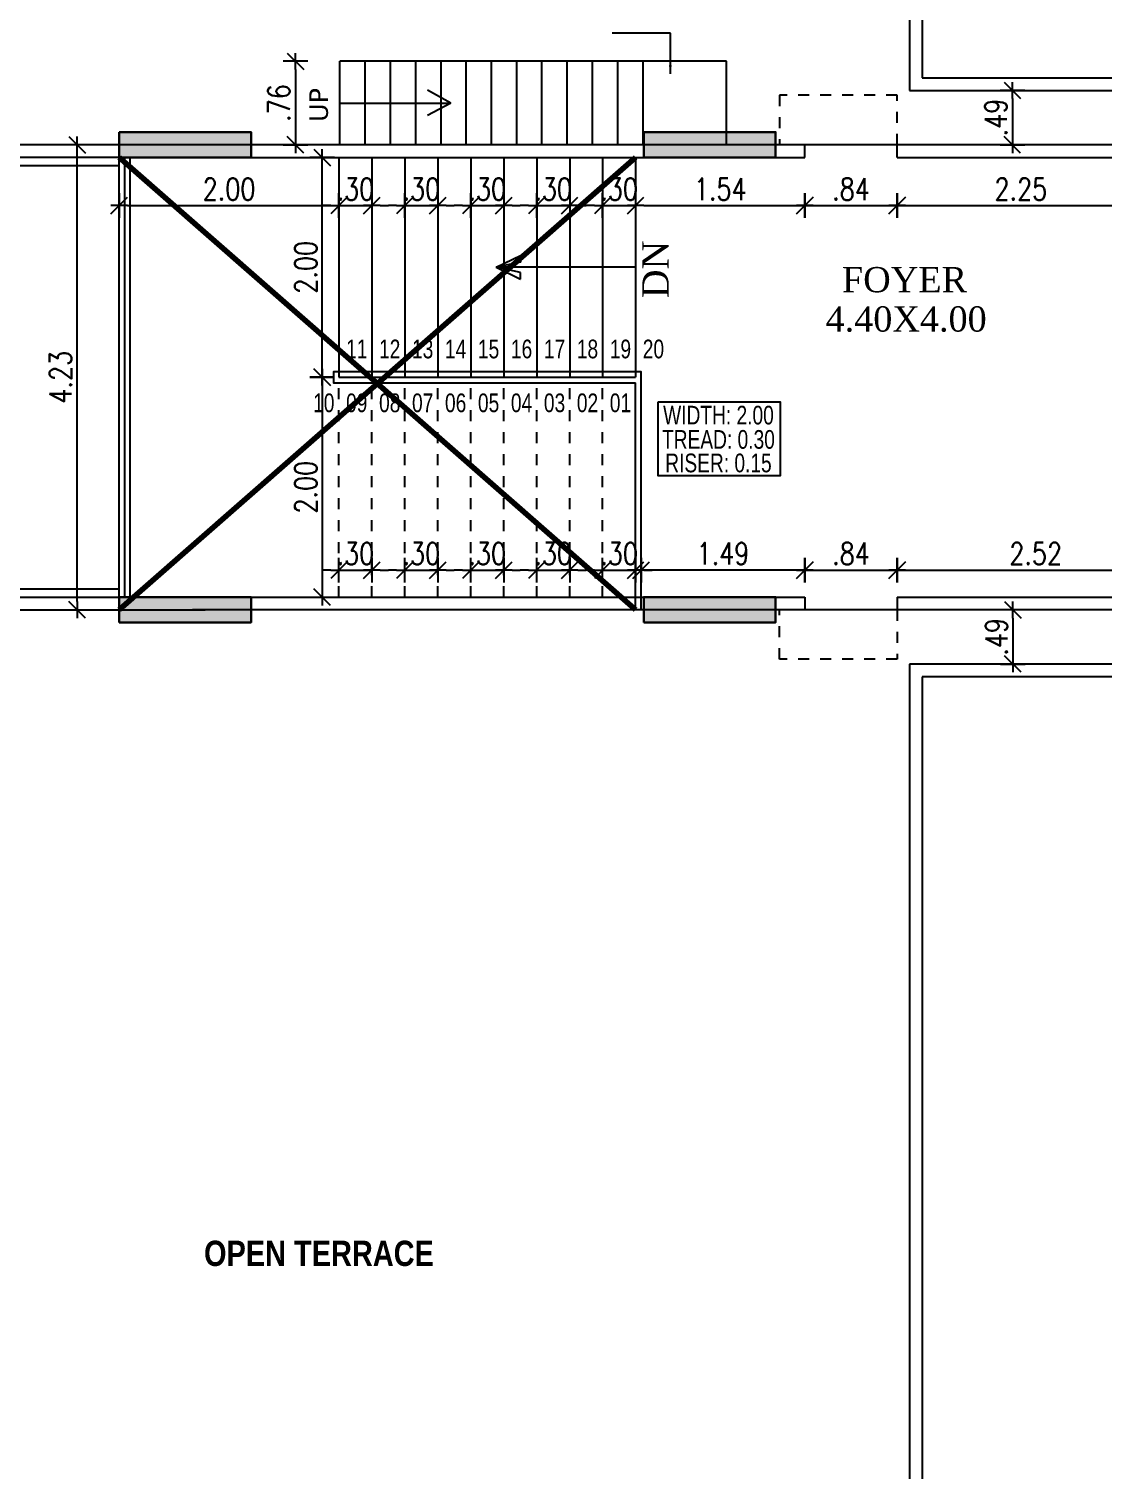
# Model space of a CAD drawing. Header units: inches. Extents: x 14331 to 14549, y 2557 to 2714.
# Drawn here: x 14500.31 to 14510.08, y 2584.66 to 2597.78 of the extents above; entities that cross this region are included whole.
import ezdxf
from ezdxf.enums import TextEntityAlignment as Align

# ---------------------------------------------------------------- set-up
doc = ezdxf.new("R2010")
doc.units = ezdxf.units.IN
doc.header["$LTSCALE"] = 0.25
doc.header["$MEASUREMENT"] = 0
doc.header["$PDMODE"] = 35
doc.linetypes.add('DASHEDX2', pattern=[1.5, 1, -0.5])
for name, color, linetype in [('dim-details', 7, 'Continuous'), ('dimension', 7, 'Continuous'), ('edges', 1, 'Continuous'), ('proj-internal', 1, 'DASHEDX2'), ('prop work', 24, 'DASHEDX2'), ('ROOM TEXT', 7, 'Continuous'), ('Stair', 34, 'Continuous'), ('steel', 251, 'Continuous'), ('text-large', 7, 'Continuous'), ('text-small', 7, 'Continuous'), ('wall', 7, 'Continuous'), ('walls', 7, 'Continuous'), ('WORK TEX', 6, 'Continuous')]:
    doc.layers.add(name, color=color, linetype=linetype)
doc.layers.add('P-COL', color=7, linetype='Continuous', lineweight=30)
doc.layers.add('P-COLHAT', color=8, linetype='Continuous', lineweight=25)
doc.styles.add('ARL', font='swisscl_0.ttf')
doc.styles.add('romans', font='romans.shx', dxfattribs={"width": 0.8})
doc.styles.add('TIME', font='TIMES_0.TTF')
doc.styles.add('verdana', font='VERDANA_0.TTF')
doc.styles.add('XFD', font='ARIALNB_0.TTF')
doc.dimstyles.new('minitick-100', dxfattribs={"dimscale": 0.1, "dimtxt": 2, "dimasz": 0.75, "dimexe": 0.03125, "dimexo": 0.25, "dimgap": 0.5, "dimtad": 1, "dimzin": 4, "dimdsep": 46, "dimtxsty": 'romans', "dimblk1": 'MINITICK', "dimblk2": 'MINITICK', "dimsah": 1, "dimcen": 1, "dimse1": 1, "dimse2": 1, "dimclrd": 252, "dimclre": 256, "dimclrt": 256, "dimadec": 3, "dimazin": 0, "dimtfac": 0.8, "dimtix": 1, "dimtmove": 2, "dimatfit": 3, "dimfxl": 0, "dimtolj": 1, "dimtzin": 3, "dimarcsym": 0})

# ---------------------------------------------------------------- blocks, each defined once
blk = doc.blocks.new('MINITICK')
at = {"color": 7}
for p, q in [((1, 1), (-1, -1)), ((-1, 0), (1, 0)), ((0, -1.5), (0, 1.5))]:
    blk.add_line(p, q, dxfattribs=at)
blk = doc.blocks.new('*D10')
at = {"layer": 'Defpoints', "color": 0, "transparency": 16777216}
for p in [(14503.137, 2597.481), (14502.732, 2596.721), (14503.137, 2596.721)]:
    blk.add_point(p, dxfattribs=at)
at = {"layer": 'dim-details', "color": 252, "lineweight": -2, "transparency": 16777216}
blk.add_line((14502.732, 2597.406), (14502.732, 2596.796), dxfattribs=at)
at = {"layer": 'dim-details', "color": 252, "lineweight": -2, "transparency": 16777216, "xscale": 0.07500000000000001, "yscale": 0.07500000000000001, "zscale": 0.07500000000000001}
for p, rotation in [((14502.732, 2597.481), 90), ((14502.732, 2596.721), 270)]:
    blk.add_blockref('MINITICK', p, dxfattribs=dict(at, rotation=rotation))
at = {"layer": 'dim-details', "transparency": 16777216, "insert": (14502.582, 2597.101), "char_height": 0.2, "attachment_point": 5, "rotation": 90, "style": 'romans'}
blk.add_mtext('\\A1;.76', dxfattribs=at)
blk = doc.blocks.new('*D3')
at = {"layer": 'Defpoints', "color": 0, "ltscale": 10, "transparency": 16777216}
for p in [(14500.745, 2596.721), (14501.128, 2596.721), (14501.128, 2592.49)]:
    blk.add_point(p, dxfattribs=at)
at = {"layer": 'dim-details', "color": 252, "lineweight": -2, "ltscale": 10, "transparency": 16777216}
blk.add_line((14500.745, 2592.565), (14500.745, 2596.646), dxfattribs=at)
at = {"layer": 'dim-details', "color": 252, "lineweight": -2, "ltscale": 10, "transparency": 16777216, "xscale": 0.07500000000000001, "yscale": 0.07500000000000001, "zscale": 0.07500000000000001}
for p, rotation in [((14500.745, 2596.721), 90), ((14500.745, 2592.49), 270)]:
    blk.add_blockref('MINITICK', p, dxfattribs=dict(at, rotation=rotation))
at = {"layer": 'dim-details', "ltscale": 10, "transparency": 16777216, "insert": (14500.595, 2594.606), "char_height": 0.2, "attachment_point": 5, "rotation": 90, "style": 'romans'}
blk.add_mtext('\\A1;4.23', dxfattribs=at)
blk = doc.blocks.new('*D4')
at = {"layer": 'Defpoints', "color": 0, "ltscale": 10, "transparency": 16777216}
for p in [(14502.976, 2596.606), (14503.128, 2596.606), (14503.128, 2594.606)]:
    blk.add_point(p, dxfattribs=at)
at = {"layer": 'dimension', "color": 252, "lineweight": -2, "ltscale": 10, "transparency": 16777216}
blk.add_line((14502.976, 2594.681), (14502.976, 2596.531), dxfattribs=at)
at = {"layer": 'dimension', "color": 252, "lineweight": -2, "ltscale": 10, "transparency": 16777216, "xscale": 0.07500000000000001, "yscale": 0.07500000000000001, "zscale": 0.07500000000000001}
for p, rotation in [((14502.976, 2596.606), 90), ((14502.976, 2594.606), 270)]:
    blk.add_blockref('MINITICK', p, dxfattribs=dict(at, rotation=rotation))
at = {"layer": 'dimension', "ltscale": 10, "transparency": 16777216, "insert": (14502.826, 2595.606), "char_height": 0.2, "attachment_point": 5, "rotation": 90, "style": 'romans'}
blk.add_mtext('\\A1;2.00', dxfattribs=at)
blk = doc.blocks.new('*D5')
at = {"layer": 'Defpoints', "color": 0, "ltscale": 10, "transparency": 16777216}
for p in [(14503.128, 2594.606), (14502.976, 2592.605), (14503.128, 2592.605)]:
    blk.add_point(p, dxfattribs=at)
at = {"layer": 'dimension', "color": 252, "lineweight": -2, "ltscale": 10, "transparency": 16777216}
blk.add_line((14502.976, 2594.531), (14502.976, 2592.68), dxfattribs=at)
at = {"layer": 'dimension', "color": 252, "lineweight": -2, "ltscale": 10, "transparency": 16777216, "xscale": 0.07500000000000001, "yscale": 0.07500000000000001, "zscale": 0.07500000000000001}
for p, rotation in [((14502.976, 2594.606), 90), ((14502.976, 2592.605), 270)]:
    blk.add_blockref('MINITICK', p, dxfattribs=dict(at, rotation=rotation))
at = {"layer": 'dimension', "ltscale": 10, "transparency": 16777216, "insert": (14502.826, 2593.605), "char_height": 0.2, "attachment_point": 5, "rotation": 90, "style": 'romans'}
blk.add_mtext('\\A1;2.00', dxfattribs=at)
blk = doc.blocks.new('*D1035')
at = {"layer": 'Defpoints', "color": 0, "ltscale": 10, "transparency": 16777216}
for p in [(14501.128, 2596.432), (14503.128, 2596.432), (14503.128, 2596.168)]:
    blk.add_point(p, dxfattribs=at)
at = {"layer": 'dimension', "color": 252, "lineweight": -2, "ltscale": 10, "transparency": 16777216}
blk.add_line((14501.203, 2596.168), (14503.053, 2596.168), dxfattribs=at)
at = {"layer": 'dimension', "color": 252, "lineweight": -2, "ltscale": 10, "transparency": 16777216, "xscale": 0.07500000000000001, "yscale": 0.07500000000000001, "zscale": 0.07500000000000001, "rotation": 180}
blk.add_blockref('MINITICK', (14501.128, 2596.168), dxfattribs=at)
at = {"layer": 'dimension', "color": 252, "lineweight": -2, "ltscale": 10, "transparency": 16777216, "xscale": 0.07500000000000001, "yscale": 0.07500000000000001, "zscale": 0.07500000000000001}
blk.add_blockref('MINITICK', (14503.128, 2596.168), dxfattribs=at)
at = {"layer": 'dimension', "ltscale": 10, "transparency": 16777216, "insert": (14502.128, 2596.318), "char_height": 0.2, "attachment_point": 5, "style": 'romans'}
blk.add_mtext('\\A1;2.00', dxfattribs=at)
blk = doc.blocks.new('*D1036')
at = {"layer": 'Defpoints', "color": 0, "ltscale": 10, "transparency": 16777216}
for p in [(14503.128, 2596.432), (14503.428, 2596.432), (14503.428, 2596.168)]:
    blk.add_point(p, dxfattribs=at)
at = {"layer": 'dimension', "color": 252, "lineweight": -2, "ltscale": 10, "transparency": 16777216}
for p, q in [((14503.053, 2596.168), (14502.978, 2596.168)), ((14503.128, 2596.168), (14503.428, 2596.168)), ((14503.503, 2596.168), (14503.578, 2596.168))]:
    blk.add_line(p, q, dxfattribs=at)
at = {"layer": 'dimension', "color": 252, "lineweight": -2, "ltscale": 10, "transparency": 16777216, "xscale": 0.07500000000000001, "yscale": 0.07500000000000001, "zscale": 0.07500000000000001}
blk.add_blockref('MINITICK', (14503.128, 2596.168), dxfattribs=at)
at = {"layer": 'dimension', "color": 252, "lineweight": -2, "ltscale": 10, "transparency": 16777216, "xscale": 0.07500000000000001, "yscale": 0.07500000000000001, "zscale": 0.07500000000000001, "rotation": 180}
blk.add_blockref('MINITICK', (14503.428, 2596.168), dxfattribs=at)
at = {"layer": 'dimension', "ltscale": 10, "transparency": 16777216, "insert": (14503.278, 2596.318), "char_height": 0.2, "attachment_point": 5, "style": 'romans'}
blk.add_mtext('\\A1;.30', dxfattribs=at)
blk = doc.blocks.new('*D1037')
at = {"layer": 'Defpoints', "color": 0, "ltscale": 10, "transparency": 16777216}
for p in [(14503.728, 2596.432), (14504.028, 2596.432), (14504.028, 2596.168)]:
    blk.add_point(p, dxfattribs=at)
at = {"layer": 'dimension', "color": 252, "lineweight": -2, "ltscale": 10, "transparency": 16777216}
for p, q in [((14503.653, 2596.168), (14503.578, 2596.168)), ((14503.728, 2596.168), (14504.028, 2596.168)), ((14504.103, 2596.168), (14504.178, 2596.168))]:
    blk.add_line(p, q, dxfattribs=at)
at = {"layer": 'dimension', "color": 252, "lineweight": -2, "ltscale": 10, "transparency": 16777216, "xscale": 0.07500000000000001, "yscale": 0.07500000000000001, "zscale": 0.07500000000000001}
blk.add_blockref('MINITICK', (14503.728, 2596.168), dxfattribs=at)
at = {"layer": 'dimension', "color": 252, "lineweight": -2, "ltscale": 10, "transparency": 16777216, "xscale": 0.07500000000000001, "yscale": 0.07500000000000001, "zscale": 0.07500000000000001, "rotation": 180}
blk.add_blockref('MINITICK', (14504.028, 2596.168), dxfattribs=at)
at = {"layer": 'dimension', "ltscale": 10, "transparency": 16777216, "insert": (14503.878, 2596.318), "char_height": 0.2, "attachment_point": 5, "style": 'romans'}
blk.add_mtext('\\A1;.30', dxfattribs=at)
blk = doc.blocks.new('*D1038')
at = {"layer": 'Defpoints', "color": 0, "ltscale": 10, "transparency": 16777216}
for p in [(14504.328, 2596.432), (14504.628, 2596.432), (14504.628, 2596.168)]:
    blk.add_point(p, dxfattribs=at)
at = {"layer": 'dimension', "color": 252, "lineweight": -2, "ltscale": 10, "transparency": 16777216}
for p, q in [((14504.253, 2596.168), (14504.178, 2596.168)), ((14504.328, 2596.168), (14504.628, 2596.168)), ((14504.703, 2596.168), (14504.778, 2596.168))]:
    blk.add_line(p, q, dxfattribs=at)
at = {"layer": 'dimension', "color": 252, "lineweight": -2, "ltscale": 10, "transparency": 16777216, "xscale": 0.07500000000000001, "yscale": 0.07500000000000001, "zscale": 0.07500000000000001}
blk.add_blockref('MINITICK', (14504.328, 2596.168), dxfattribs=at)
at = {"layer": 'dimension', "color": 252, "lineweight": -2, "ltscale": 10, "transparency": 16777216, "xscale": 0.07500000000000001, "yscale": 0.07500000000000001, "zscale": 0.07500000000000001, "rotation": 180}
blk.add_blockref('MINITICK', (14504.628, 2596.168), dxfattribs=at)
at = {"layer": 'dimension', "ltscale": 10, "transparency": 16777216, "insert": (14504.478, 2596.318), "char_height": 0.2, "attachment_point": 5, "style": 'romans'}
blk.add_mtext('\\A1;.30', dxfattribs=at)
blk = doc.blocks.new('*D1039')
at = {"layer": 'Defpoints', "color": 0, "ltscale": 10, "transparency": 16777216}
for p in [(14504.928, 2596.432), (14505.228, 2596.432), (14505.228, 2596.168)]:
    blk.add_point(p, dxfattribs=at)
at = {"layer": 'dimension', "color": 252, "lineweight": -2, "ltscale": 10, "transparency": 16777216}
for p, q in [((14504.853, 2596.168), (14504.778, 2596.168)), ((14504.928, 2596.168), (14505.228, 2596.168)), ((14505.303, 2596.168), (14505.378, 2596.168))]:
    blk.add_line(p, q, dxfattribs=at)
at = {"layer": 'dimension', "color": 252, "lineweight": -2, "ltscale": 10, "transparency": 16777216, "xscale": 0.07500000000000001, "yscale": 0.07500000000000001, "zscale": 0.07500000000000001}
blk.add_blockref('MINITICK', (14504.928, 2596.168), dxfattribs=at)
at = {"layer": 'dimension', "color": 252, "lineweight": -2, "ltscale": 10, "transparency": 16777216, "xscale": 0.07500000000000001, "yscale": 0.07500000000000001, "zscale": 0.07500000000000001, "rotation": 180}
blk.add_blockref('MINITICK', (14505.228, 2596.168), dxfattribs=at)
at = {"layer": 'dimension', "ltscale": 10, "transparency": 16777216, "insert": (14505.078, 2596.318), "char_height": 0.2, "attachment_point": 5, "style": 'romans'}
blk.add_mtext('\\A1;.30', dxfattribs=at)
blk = doc.blocks.new('*D1040')
at = {"layer": 'Defpoints', "color": 0, "ltscale": 10, "transparency": 16777216}
for p in [(14505.528, 2596.432), (14505.828, 2596.432), (14505.828, 2596.168)]:
    blk.add_point(p, dxfattribs=at)
at = {"layer": 'dimension', "color": 252, "lineweight": -2, "ltscale": 10, "transparency": 16777216}
for p, q in [((14505.453, 2596.168), (14505.378, 2596.168)), ((14505.528, 2596.168), (14505.828, 2596.168)), ((14505.903, 2596.168), (14505.978, 2596.168))]:
    blk.add_line(p, q, dxfattribs=at)
at = {"layer": 'dimension', "color": 252, "lineweight": -2, "ltscale": 10, "transparency": 16777216, "xscale": 0.07500000000000001, "yscale": 0.07500000000000001, "zscale": 0.07500000000000001}
blk.add_blockref('MINITICK', (14505.528, 2596.168), dxfattribs=at)
at = {"layer": 'dimension', "color": 252, "lineweight": -2, "ltscale": 10, "transparency": 16777216, "xscale": 0.07500000000000001, "yscale": 0.07500000000000001, "zscale": 0.07500000000000001, "rotation": 180}
blk.add_blockref('MINITICK', (14505.828, 2596.168), dxfattribs=at)
at = {"layer": 'dimension', "ltscale": 10, "transparency": 16777216, "insert": (14505.678, 2596.318), "char_height": 0.2, "attachment_point": 5, "style": 'romans'}
blk.add_mtext('\\A1;.30', dxfattribs=at)
blk = doc.blocks.new('*D1045')
at = {"layer": 'Defpoints', "color": 0, "ltscale": 10, "transparency": 16777216}
for p in [(14503.128, 2593.115), (14503.428, 2593.115), (14503.428, 2592.851)]:
    blk.add_point(p, dxfattribs=at)
at = {"layer": 'dimension', "color": 252, "lineweight": -2, "ltscale": 10, "transparency": 16777216}
for p, q in [((14503.053, 2592.851), (14502.978, 2592.851)), ((14503.128, 2592.851), (14503.428, 2592.851)), ((14503.503, 2592.851), (14503.578, 2592.851))]:
    blk.add_line(p, q, dxfattribs=at)
at = {"layer": 'dimension', "color": 252, "lineweight": -2, "ltscale": 10, "transparency": 16777216, "xscale": 0.07500000000000001, "yscale": 0.07500000000000001, "zscale": 0.07500000000000001}
blk.add_blockref('MINITICK', (14503.128, 2592.851), dxfattribs=at)
at = {"layer": 'dimension', "color": 252, "lineweight": -2, "ltscale": 10, "transparency": 16777216, "xscale": 0.07500000000000001, "yscale": 0.07500000000000001, "zscale": 0.07500000000000001, "rotation": 180}
blk.add_blockref('MINITICK', (14503.428, 2592.851), dxfattribs=at)
at = {"layer": 'dimension', "ltscale": 10, "transparency": 16777216, "insert": (14503.278, 2593.001), "char_height": 0.2, "attachment_point": 5, "style": 'romans'}
blk.add_mtext('\\A1;.30', dxfattribs=at)
blk = doc.blocks.new('*D1046')
at = {"layer": 'Defpoints', "color": 0, "ltscale": 10, "transparency": 16777216}
for p in [(14503.728, 2593.115), (14504.028, 2593.115), (14504.028, 2592.851)]:
    blk.add_point(p, dxfattribs=at)
at = {"layer": 'dimension', "color": 252, "lineweight": -2, "ltscale": 10, "transparency": 16777216}
for p, q in [((14503.653, 2592.851), (14503.578, 2592.851)), ((14503.728, 2592.851), (14504.028, 2592.851)), ((14504.103, 2592.851), (14504.178, 2592.851))]:
    blk.add_line(p, q, dxfattribs=at)
at = {"layer": 'dimension', "color": 252, "lineweight": -2, "ltscale": 10, "transparency": 16777216, "xscale": 0.07500000000000001, "yscale": 0.07500000000000001, "zscale": 0.07500000000000001}
blk.add_blockref('MINITICK', (14503.728, 2592.851), dxfattribs=at)
at = {"layer": 'dimension', "color": 252, "lineweight": -2, "ltscale": 10, "transparency": 16777216, "xscale": 0.07500000000000001, "yscale": 0.07500000000000001, "zscale": 0.07500000000000001, "rotation": 180}
blk.add_blockref('MINITICK', (14504.028, 2592.851), dxfattribs=at)
at = {"layer": 'dimension', "ltscale": 10, "transparency": 16777216, "insert": (14503.878, 2593.001), "char_height": 0.2, "attachment_point": 5, "style": 'romans'}
blk.add_mtext('\\A1;.30', dxfattribs=at)
blk = doc.blocks.new('*D1047')
at = {"layer": 'Defpoints', "color": 0, "ltscale": 10, "transparency": 16777216}
for p in [(14504.328, 2593.115), (14504.628, 2593.115), (14504.628, 2592.851)]:
    blk.add_point(p, dxfattribs=at)
at = {"layer": 'dimension', "color": 252, "lineweight": -2, "ltscale": 10, "transparency": 16777216}
for p, q in [((14504.253, 2592.851), (14504.178, 2592.851)), ((14504.328, 2592.851), (14504.628, 2592.851)), ((14504.703, 2592.851), (14504.778, 2592.851))]:
    blk.add_line(p, q, dxfattribs=at)
at = {"layer": 'dimension', "color": 252, "lineweight": -2, "ltscale": 10, "transparency": 16777216, "xscale": 0.07500000000000001, "yscale": 0.07500000000000001, "zscale": 0.07500000000000001}
blk.add_blockref('MINITICK', (14504.328, 2592.851), dxfattribs=at)
at = {"layer": 'dimension', "color": 252, "lineweight": -2, "ltscale": 10, "transparency": 16777216, "xscale": 0.07500000000000001, "yscale": 0.07500000000000001, "zscale": 0.07500000000000001, "rotation": 180}
blk.add_blockref('MINITICK', (14504.628, 2592.851), dxfattribs=at)
at = {"layer": 'dimension', "ltscale": 10, "transparency": 16777216, "insert": (14504.478, 2593.001), "char_height": 0.2, "attachment_point": 5, "style": 'romans'}
blk.add_mtext('\\A1;.30', dxfattribs=at)
blk = doc.blocks.new('*D1048')
at = {"layer": 'Defpoints', "color": 0, "ltscale": 10, "transparency": 16777216}
for p in [(14504.928, 2593.115), (14505.228, 2593.115), (14505.228, 2592.851)]:
    blk.add_point(p, dxfattribs=at)
at = {"layer": 'dimension', "color": 252, "lineweight": -2, "ltscale": 10, "transparency": 16777216}
for p, q in [((14504.853, 2592.851), (14504.778, 2592.851)), ((14504.928, 2592.851), (14505.228, 2592.851)), ((14505.303, 2592.851), (14505.378, 2592.851))]:
    blk.add_line(p, q, dxfattribs=at)
at = {"layer": 'dimension', "color": 252, "lineweight": -2, "ltscale": 10, "transparency": 16777216, "xscale": 0.07500000000000001, "yscale": 0.07500000000000001, "zscale": 0.07500000000000001}
blk.add_blockref('MINITICK', (14504.928, 2592.851), dxfattribs=at)
at = {"layer": 'dimension', "color": 252, "lineweight": -2, "ltscale": 10, "transparency": 16777216, "xscale": 0.07500000000000001, "yscale": 0.07500000000000001, "zscale": 0.07500000000000001, "rotation": 180}
blk.add_blockref('MINITICK', (14505.228, 2592.851), dxfattribs=at)
at = {"layer": 'dimension', "ltscale": 10, "transparency": 16777216, "insert": (14505.078, 2593.001), "char_height": 0.2, "attachment_point": 5, "style": 'romans'}
blk.add_mtext('\\A1;.30', dxfattribs=at)
blk = doc.blocks.new('*D1049')
at = {"layer": 'Defpoints', "color": 0, "ltscale": 10, "transparency": 16777216}
for p in [(14505.528, 2593.115), (14505.828, 2593.115), (14505.828, 2592.851)]:
    blk.add_point(p, dxfattribs=at)
at = {"layer": 'dimension', "color": 252, "lineweight": -2, "ltscale": 10, "transparency": 16777216}
for p, q in [((14505.453, 2592.851), (14505.378, 2592.851)), ((14505.528, 2592.851), (14505.828, 2592.851)), ((14505.903, 2592.851), (14505.978, 2592.851))]:
    blk.add_line(p, q, dxfattribs=at)
at = {"layer": 'dimension', "color": 252, "lineweight": -2, "ltscale": 10, "transparency": 16777216, "xscale": 0.07500000000000001, "yscale": 0.07500000000000001, "zscale": 0.07500000000000001}
blk.add_blockref('MINITICK', (14505.528, 2592.851), dxfattribs=at)
at = {"layer": 'dimension', "color": 252, "lineweight": -2, "ltscale": 10, "transparency": 16777216, "xscale": 0.07500000000000001, "yscale": 0.07500000000000001, "zscale": 0.07500000000000001, "rotation": 180}
blk.add_blockref('MINITICK', (14505.828, 2592.851), dxfattribs=at)
at = {"layer": 'dimension', "ltscale": 10, "transparency": 16777216, "insert": (14505.678, 2593.001), "char_height": 0.2, "attachment_point": 5, "style": 'romans'}
blk.add_mtext('\\A1;.30', dxfattribs=at)
blk = doc.blocks.new('*D1050')
at = {"layer": 'Defpoints', "color": 0, "ltscale": 10, "transparency": 16777216}
for p in [(14507.368, 2596.606), (14508.208, 2596.606), (14508.208, 2596.168)]:
    blk.add_point(p, dxfattribs=at)
at = {"layer": 'dim-details', "color": 252, "lineweight": -2, "ltscale": 10, "transparency": 16777216}
blk.add_line((14507.443, 2596.168), (14508.133, 2596.168), dxfattribs=at)
at = {"layer": 'dim-details', "color": 252, "lineweight": -2, "ltscale": 10, "transparency": 16777216, "xscale": 0.07500000000000001, "yscale": 0.07500000000000001, "zscale": 0.07500000000000001, "rotation": 180}
blk.add_blockref('MINITICK', (14507.368, 2596.168), dxfattribs=at)
at = {"layer": 'dim-details', "color": 252, "lineweight": -2, "ltscale": 10, "transparency": 16777216, "xscale": 0.07500000000000001, "yscale": 0.07500000000000001, "zscale": 0.07500000000000001}
blk.add_blockref('MINITICK', (14508.208, 2596.168), dxfattribs=at)
at = {"layer": 'dim-details', "ltscale": 10, "transparency": 16777216, "insert": (14507.788, 2596.318), "char_height": 0.2, "attachment_point": 5, "style": 'romans'}
blk.add_mtext('\\A1;.84', dxfattribs=at)
blk = doc.blocks.new('*D1051')
at = {"layer": 'Defpoints', "color": 0, "ltscale": 10, "transparency": 16777216}
for p in [(14508.208, 2596.606), (14510.461, 2596.606), (14510.461, 2596.168)]:
    blk.add_point(p, dxfattribs=at)
at = {"layer": 'dim-details', "color": 252, "lineweight": -2, "ltscale": 10, "transparency": 16777216}
blk.add_line((14508.283, 2596.168), (14510.386, 2596.168), dxfattribs=at)
at = {"layer": 'dim-details', "color": 252, "lineweight": -2, "ltscale": 10, "transparency": 16777216, "xscale": 0.07500000000000001, "yscale": 0.07500000000000001, "zscale": 0.07500000000000001, "rotation": 180}
blk.add_blockref('MINITICK', (14508.208, 2596.168), dxfattribs=at)
at = {"layer": 'dim-details', "color": 252, "lineweight": -2, "ltscale": 10, "transparency": 16777216, "xscale": 0.07500000000000001, "yscale": 0.07500000000000001, "zscale": 0.07500000000000001}
blk.add_blockref('MINITICK', (14510.461, 2596.168), dxfattribs=at)
at = {"layer": 'dim-details', "ltscale": 10, "transparency": 16777216, "insert": (14509.334, 2596.318), "char_height": 0.2, "attachment_point": 5, "style": 'romans'}
blk.add_mtext('\\A1;2.25', dxfattribs=at)
blk = doc.blocks.new('*D1054')
at = {"layer": 'Defpoints', "color": 0, "ltscale": 10, "transparency": 16777216}
for p in [(14505.828, 2596.606), (14507.368, 2596.606), (14507.368, 2596.168)]:
    blk.add_point(p, dxfattribs=at)
at = {"layer": 'dim-details', "color": 252, "lineweight": -2, "ltscale": 10, "transparency": 16777216}
blk.add_line((14505.903, 2596.168), (14507.293, 2596.168), dxfattribs=at)
at = {"layer": 'dim-details', "color": 252, "lineweight": -2, "ltscale": 10, "transparency": 16777216, "xscale": 0.07500000000000001, "yscale": 0.07500000000000001, "zscale": 0.07500000000000001, "rotation": 180}
blk.add_blockref('MINITICK', (14505.828, 2596.168), dxfattribs=at)
at = {"layer": 'dim-details', "color": 252, "lineweight": -2, "ltscale": 10, "transparency": 16777216, "xscale": 0.07500000000000001, "yscale": 0.07500000000000001, "zscale": 0.07500000000000001}
blk.add_blockref('MINITICK', (14507.368, 2596.168), dxfattribs=at)
at = {"layer": 'dim-details', "ltscale": 10, "transparency": 16777216, "insert": (14506.598, 2596.318), "char_height": 0.2, "attachment_point": 5, "style": 'romans'}
blk.add_mtext('\\A1;1.54', dxfattribs=at)
blk = doc.blocks.new('*D1055')
at = {"layer": 'Defpoints', "color": 0, "ltscale": 10, "transparency": 16777216}
for p in [(14505.878, 2592.851), (14505.878, 2592.605), (14507.368, 2592.605)]:
    blk.add_point(p, dxfattribs=at)
at = {"layer": 'dim-details', "color": 252, "lineweight": -2, "ltscale": 10, "transparency": 16777216}
blk.add_line((14507.293, 2592.851), (14505.953, 2592.851), dxfattribs=at)
at = {"layer": 'dim-details', "color": 252, "lineweight": -2, "ltscale": 10, "transparency": 16777216, "xscale": 0.07500000000000001, "yscale": 0.07500000000000001, "zscale": 0.07500000000000001, "rotation": 180}
blk.add_blockref('MINITICK', (14505.878, 2592.851), dxfattribs=at)
at = {"layer": 'dim-details', "color": 252, "lineweight": -2, "ltscale": 10, "transparency": 16777216, "xscale": 0.07500000000000001, "yscale": 0.07500000000000001, "zscale": 0.07500000000000001}
blk.add_blockref('MINITICK', (14507.368, 2592.851), dxfattribs=at)
at = {"layer": 'dim-details', "ltscale": 10, "transparency": 16777216, "insert": (14506.623, 2593.001), "char_height": 0.2, "attachment_point": 5, "style": 'romans'}
blk.add_mtext('\\A1;1.49', dxfattribs=at)
blk = doc.blocks.new('*D1056')
at = {"layer": 'Defpoints', "color": 0, "ltscale": 10, "transparency": 16777216}
for p in [(14508.208, 2592.851), (14507.368, 2592.49), (14508.208, 2592.49)]:
    blk.add_point(p, dxfattribs=at)
at = {"layer": 'dim-details', "color": 252, "lineweight": -2, "ltscale": 10, "transparency": 16777216}
blk.add_line((14507.443, 2592.851), (14508.133, 2592.851), dxfattribs=at)
at = {"layer": 'dim-details', "color": 252, "lineweight": -2, "ltscale": 10, "transparency": 16777216, "xscale": 0.07500000000000001, "yscale": 0.07500000000000001, "zscale": 0.07500000000000001, "rotation": 180}
blk.add_blockref('MINITICK', (14507.368, 2592.851), dxfattribs=at)
at = {"layer": 'dim-details', "color": 252, "lineweight": -2, "ltscale": 10, "transparency": 16777216, "xscale": 0.07500000000000001, "yscale": 0.07500000000000001, "zscale": 0.07500000000000001}
blk.add_blockref('MINITICK', (14508.208, 2592.851), dxfattribs=at)
at = {"layer": 'dim-details', "ltscale": 10, "transparency": 16777216, "insert": (14507.788, 2593.001), "char_height": 0.2, "attachment_point": 5, "style": 'romans'}
blk.add_mtext('\\A1;.84', dxfattribs=at)
blk = doc.blocks.new('*D1057')
at = {"layer": 'Defpoints', "color": 0, "ltscale": 10, "transparency": 16777216}
for p in [(14510.731, 2592.851), (14508.208, 2592.605), (14510.731, 2592.605)]:
    blk.add_point(p, dxfattribs=at)
at = {"layer": 'dim-details', "color": 252, "lineweight": -2, "ltscale": 10, "transparency": 16777216}
blk.add_line((14508.283, 2592.851), (14510.656, 2592.851), dxfattribs=at)
at = {"layer": 'dim-details', "color": 252, "lineweight": -2, "ltscale": 10, "transparency": 16777216, "xscale": 0.07500000000000001, "yscale": 0.07500000000000001, "zscale": 0.07500000000000001, "rotation": 180}
blk.add_blockref('MINITICK', (14508.208, 2592.851), dxfattribs=at)
at = {"layer": 'dim-details', "color": 252, "lineweight": -2, "ltscale": 10, "transparency": 16777216, "xscale": 0.07500000000000001, "yscale": 0.07500000000000001, "zscale": 0.07500000000000001}
blk.add_blockref('MINITICK', (14510.731, 2592.851), dxfattribs=at)
at = {"layer": 'dim-details', "ltscale": 10, "transparency": 16777216, "insert": (14509.469, 2593.001), "char_height": 0.2, "attachment_point": 5, "style": 'romans'}
blk.add_mtext('\\A1;2.52', dxfattribs=at)
blk = doc.blocks.new('*D1059')
at = {"layer": 'Defpoints', "color": 0, "ltscale": 10, "transparency": 16777216}
for p in [(14509.034, 2592.49), (14509.034, 2591.996), (14509.261, 2591.996)]:
    blk.add_point(p, dxfattribs=at)
at = {"layer": 'dim-details', "color": 252, "lineweight": -2, "ltscale": 10, "transparency": 16777216}
blk.add_line((14509.261, 2592.415), (14509.261, 2592.071), dxfattribs=at)
at = {"layer": 'dim-details', "color": 252, "lineweight": -2, "ltscale": 10, "transparency": 16777216, "xscale": 0.07500000000000001, "yscale": 0.07500000000000001, "zscale": 0.07500000000000001}
for p, rotation in [((14509.261, 2592.49), 90), ((14509.261, 2591.996), 270)]:
    blk.add_blockref('MINITICK', p, dxfattribs=dict(at, rotation=rotation))
at = {"layer": 'dim-details', "ltscale": 10, "transparency": 16777216, "insert": (14509.111, 2592.243), "char_height": 0.2, "attachment_point": 5, "rotation": 90, "style": 'romans'}
blk.add_mtext('\\A1;.49', dxfattribs=at)
blk = doc.blocks.new('*D1060')
at = {"layer": 'Defpoints', "color": 0, "transparency": 16777216}
for p in [(14509.37, 2597.216), (14509.257, 2596.721), (14509.37, 2596.721)]:
    blk.add_point(p, dxfattribs=at)
at = {"layer": 'dim-details', "color": 252, "lineweight": -2, "transparency": 16777216}
blk.add_line((14509.257, 2597.141), (14509.257, 2596.796), dxfattribs=at)
at = {"layer": 'dim-details', "color": 252, "lineweight": -2, "transparency": 16777216, "xscale": 0.07500000000000001, "yscale": 0.07500000000000001, "zscale": 0.07500000000000001}
for p, rotation in [((14509.257, 2597.216), 90), ((14509.257, 2596.721), 270)]:
    blk.add_blockref('MINITICK', p, dxfattribs=dict(at, rotation=rotation))
at = {"layer": 'dim-details', "transparency": 16777216, "insert": (14509.107, 2596.969), "char_height": 0.2, "attachment_point": 5, "rotation": 90, "style": 'romans'}
blk.add_mtext('\\A1;.49', dxfattribs=at)

msp = doc.modelspace()

# ---------------------------------------------------------------- hatches: boundary and pattern name
at = {"layer": 'P-COLHAT', "lineweight": 30}
for points in [[(14501.128, 2596.836), (14501.128, 2596.606), (14502.328, 2596.606), (14502.328, 2596.836)], [(14505.902, 2596.836), (14505.902, 2596.606), (14507.102, 2596.606), (14507.102, 2596.836)], [(14501.128, 2592.375), (14501.128, 2592.605), (14502.328, 2592.605), (14502.328, 2592.375)], [(14505.902, 2592.375), (14505.902, 2592.605), (14507.102, 2592.605), (14507.102, 2592.375)]]:
    msp.add_hatch(color=256, dxfattribs=at).paths.add_polyline_path(points)

# ---------------------------------------------------------------- linework, layer by layer
at = {"layer": 'edges', "ltscale": 0.4}
for points in [[(14501.128, 2596.531), (14498.302, 2596.531, -0.414214), (14497.852, 2596.981), (14497.852, 2611.086, -0.414214), (14498.302, 2611.536), (14508.061, 2611.536, -0.414214), (14508.511, 2611.086), (14508.511, 2607.049), (14508.436, 2607.049)], [(14508.511, 2582.925), (14508.511, 2579.345, -0.414214), (14508.061, 2578.895), (14498.302, 2578.895, -0.414214), (14497.852, 2579.345), (14497.852, 2592.23, -0.414214), (14498.302, 2592.68), (14501.128, 2592.68)]]:
    msp.add_lwpolyline(points, format="xyb", dxfattribs=at)
at = {"layer": 'P-COL'}
for points in [[(14501.128, 2596.836), (14501.128, 2596.606), (14502.328, 2596.606), (14502.328, 2596.836)], [(14505.902, 2596.836), (14505.902, 2596.606), (14507.102, 2596.606), (14507.102, 2596.836)], [(14501.128, 2592.375), (14501.128, 2592.605), (14502.328, 2592.605), (14502.328, 2592.375)], [(14505.902, 2592.375), (14505.902, 2592.605), (14507.102, 2592.605), (14507.102, 2592.375)]]:
    msp.add_lwpolyline(points, close=True, dxfattribs=at)
at = {"layer": 'proj-internal', "ltscale": 0.4}
for p, q in [((14503.128, 2592.605), (14503.128, 2594.606)), ((14503.428, 2592.605), (14503.428, 2594.606)), ((14503.728, 2592.605), (14503.728, 2594.606)), ((14504.028, 2592.605), (14504.028, 2594.606)), ((14504.328, 2592.605), (14504.328, 2594.606)), ((14504.628, 2592.605), (14504.628, 2594.606)), ((14504.928, 2592.605), (14504.928, 2594.606)), ((14505.228, 2592.605), (14505.228, 2594.606)), ((14505.528, 2592.605), (14505.528, 2594.606))]:
    msp.add_line(p, q, dxfattribs=at)
for points in [[(14508.208, 2596.721), (14508.208, 2597.171), (14507.138, 2597.171), (14507.138, 2596.721)], [(14508.208, 2592.49), (14508.208, 2592.04), (14507.138, 2592.04), (14507.138, 2592.49)]]:
    msp.add_lwpolyline(points, dxfattribs=at)
at = {"layer": 'prop work', "color": 12, "linetype": 'DASHEDX2', "true_color": 0xbd1405, "const_width": 0.05}
for points in [[(14501.128, 2592.49), (14505.828, 2596.606)], [(14501.128, 2596.606), (14505.828, 2592.49)]]:
    msp.add_lwpolyline(points, dxfattribs=at)
at = {"layer": 'Stair', "ltscale": 2}
for p, q in [((14501.128, 2592.605), (14501.128, 2596.606)), ((14501.178, 2592.605), (14501.178, 2596.606)), ((14501.228, 2592.605), (14501.228, 2596.606)), ((14503.128, 2596.606), (14503.128, 2594.606)), ((14503.428, 2596.606), (14503.428, 2594.606)), ((14503.728, 2596.606), (14503.728, 2594.606)), ((14504.028, 2596.606), (14504.028, 2594.606)), ((14504.328, 2596.606), (14504.328, 2594.606)), ((14504.628, 2596.606), (14504.628, 2594.606)), ((14504.928, 2596.606), (14504.928, 2594.606)), ((14505.228, 2596.606), (14505.228, 2594.606)), ((14505.528, 2596.606), (14505.528, 2594.606)), ((14505.828, 2596.606), (14505.828, 2594.606)), ((14504.558, 2595.606), (14504.779, 2595.714)), ((14504.779, 2595.654), (14504.558, 2595.606)), ((14504.779, 2595.714), (14504.779, 2595.654)), ((14505.828, 2595.606), (14504.558, 2595.606)), ((14504.558, 2595.606), (14504.779, 2595.498)), ((14504.779, 2595.558), (14504.558, 2595.606)), ((14504.779, 2595.498), (14504.779, 2595.558)), ((14503.128, 2594.606), (14505.828, 2594.606))]:
    msp.add_line(p, q, dxfattribs=at)
at = {"layer": 'steel'}
for p, q in [((14506.656, 2597.481), (14503.137, 2597.481)), ((14503.137, 2596.721), (14503.137, 2597.481)), ((14503.367, 2596.721), (14503.367, 2597.481)), ((14503.597, 2596.721), (14503.597, 2597.481)), ((14503.827, 2596.721), (14503.827, 2597.481)), ((14504.057, 2596.721), (14504.057, 2597.481)), ((14504.287, 2596.721), (14504.287, 2597.481)), ((14504.517, 2596.721), (14504.517, 2597.481)), ((14504.746, 2596.721), (14504.746, 2597.481)), ((14504.976, 2596.721), (14504.976, 2597.481)), ((14505.206, 2596.721), (14505.206, 2597.481)), ((14505.436, 2596.721), (14505.436, 2597.481)), ((14505.666, 2596.721), (14505.666, 2597.481)), ((14505.896, 2596.721), (14505.896, 2597.481)), ((14506.656, 2596.721), (14506.656, 2597.481))]:
    msp.add_line(p, q, dxfattribs=at)
at = {"layer": 'steel', "ltscale": 4}
for p, q in [((14504.147, 2597.101), (14503.935, 2597.217)), ((14503.146, 2597.101), (14504.147, 2597.101)), ((14504.147, 2597.101), (14503.935, 2596.986))]:
    msp.add_line(p, q, dxfattribs=at)
at = {"layer": 'steel', "ltscale": 10}
for p, q in [((14505.878, 2592.49), (14505.878, 2594.606)), ((14505.828, 2592.49), (14505.828, 2594.556))]:
    msp.add_line(p, q, dxfattribs=at)
msp.add_lwpolyline([(14505.878, 2594.556), (14505.878, 2594.656), (14503.078, 2594.656), (14503.078, 2594.556), (14505.828, 2594.556)], dxfattribs=at)
at = {"layer": 'wall'}
for p, q in [((14508.436, 2610.936), (14508.436, 2597.331)), ((14508.321, 2610.821), (14508.321, 2597.216)), ((14508.321, 2597.216), (14510.419, 2597.216)), ((14508.436, 2597.331), (14510.304, 2597.331)), ((14501.91, 2596.721), (14498.567, 2596.721)), ((14511.926, 2596.721), (14501.795, 2596.721)), ((14501.795, 2596.606), (14498.452, 2596.606)), ((14501.795, 2596.606), (14507.368, 2596.606)), ((14508.208, 2596.606), (14510.461, 2596.606)), ((14498.452, 2592.605), (14501.795, 2592.605)), ((14498.567, 2592.49), (14501.91, 2592.49)), ((14501.795, 2592.605), (14507.368, 2592.605)), ((14511.926, 2592.49), (14501.795, 2592.49)), ((14508.208, 2592.605), (14510.731, 2592.605)), ((14510.419, 2591.996), (14508.321, 2591.996)), ((14508.321, 2591.996), (14508.321, 2579.61)), ((14510.304, 2591.881), (14508.436, 2591.881)), ((14508.436, 2591.881), (14508.436, 2579.495))]:
    msp.add_line(p, q, dxfattribs=at)
at = {"layer": 'walls', "ltscale": 10}
for p, q in [((14507.368, 2596.606), (14507.368, 2596.721)), ((14508.208, 2596.606), (14508.208, 2596.721)), ((14507.368, 2592.605), (14507.368, 2592.49)), ((14508.208, 2592.605), (14508.208, 2592.49))]:
    msp.add_line(p, q, dxfattribs=at)
at = {"layer": 'WORK TEX'}
msp.add_lwpolyline([(14506.033, 2594.381), (14507.144, 2594.381), (14507.144, 2593.71), (14506.033, 2593.71)], close=True, dxfattribs=at)

# ---------------------------------------------------------------- texts
at = {"layer": 'ROOM TEXT', "style": 'XFD'}
msp.add_text('OPEN TERRACE', height=0.22992, dxfattribs=at).set_placement((14502.946, 2586.519), align=Align.CENTER)
at = {"layer": 'text-large', "style": 'verdana'}
msp.add_text('UP', height=0.1688, rotation=90, dxfattribs=at).set_placement((14502.943, 2597.083), align=Align.MIDDLE_CENTER)
at = {"layer": 'text-large', "style": 'TIME'}
for s, p in [('FOYER', (14507.706, 2595.379)), ('4.40X4.00', (14507.557, 2595.021))]:
    msp.add_text(s, height=0.2299, dxfattribs=at).set_placement(p)
at = {"layer": 'text-small', "style": 'TIME'}
msp.add_text('DN', height=0.2409, rotation=90, dxfattribs=at).set_placement((14506.129, 2595.324))
at = {"layer": 'WORK TEX', "style": 'ARL'}
for s, p in [('11', (14503.29, 2594.863)), ('12', (14503.59, 2594.863)), ('13', (14503.89, 2594.863)), ('14', (14504.19, 2594.863)), ('15', (14504.49, 2594.863)), ('16', (14504.79, 2594.863)), ('17', (14505.09, 2594.863)), ('18', (14505.39, 2594.863)), ('19', (14505.69, 2594.863)), ('20', (14505.99, 2594.863)), ('10', (14502.99, 2594.373)), ('09', (14503.29, 2594.373)), ('08', (14503.59, 2594.373)), ('07', (14503.89, 2594.373)), ('06', (14504.19, 2594.373)), ('05', (14504.49, 2594.373)), ('04', (14504.79, 2594.373)), ('03', (14505.09, 2594.373)), ('02', (14505.39, 2594.373)), ('01', (14505.69, 2594.373)), ('WIDTH: 2.00', (14506.582, 2594.261)), ('TREAD: 0.30', (14506.582, 2594.04)), ('RISER: 0.15', (14506.582, 2593.826))]:
    msp.add_text(s, height=0.17, dxfattribs=at).set_placement(p, align=Align.MIDDLE_CENTER)

# ---------------------------------------------------------------- dimensions: what is measured, and where the dimension line sits
at = {"layer": 'dim-details'}
for base, p1, p2, picture, middle in [((14502.732, 2596.721), (14503.137, 2597.481), (14503.137, 2596.721), '*D10', (14502.582, 2597.101)), ((14509.2566, 2596.7215), (14509.37, 2597.2156), (14509.37, 2596.7215), '*D1060', (14509.1066, 2596.9685))]:
    dim = msp.add_linear_dim(base=base, p1=p1, p2=p2, angle=90, dimstyle='minitick-100', override={"dimfxl": 0.18}, dxfattribs=at)
    dim.commit()
    dim.dimension.update_dxf_attribs({"geometry": picture, "text_midpoint": middle})
at = {"layer": 'dim-details', "ltscale": 10}
for base, p1, p2, picture, middle in [((14500.745, 2596.721), (14501.128, 2592.49), (14501.128, 2596.721), '*D3', (14500.595, 2594.606)), ((14509.261, 2591.996), (14509.034, 2592.49), (14509.034, 2591.996), '*D1059', (14509.111, 2592.243))]:
    dim = msp.add_linear_dim(base=base, p1=p1, p2=p2, angle=90, dimstyle='minitick-100', override={"dimfxl": 0.1}, dxfattribs=at)
    dim.commit()
    dim.dimension.update_dxf_attribs({"geometry": picture, "text_midpoint": middle})
for base, p1, p2, picture, middle in [((14507.368, 2596.168), (14505.828, 2596.606), (14507.368, 2596.606), '*D1054', (14506.598, 2596.318)), ((14508.208, 2596.168), (14507.368, 2596.606), (14508.208, 2596.606), '*D1050', (14507.788, 2596.318)), ((14510.461, 2596.168), (14508.208, 2596.606), (14510.461, 2596.606), '*D1051', (14509.334, 2596.318)), ((14505.878, 2592.851), (14507.368, 2592.605), (14505.878, 2592.605), '*D1055', (14506.623, 2593.001)), ((14508.208, 2592.851), (14507.368, 2592.49), (14508.208, 2592.49), '*D1056', (14507.788, 2593.001)), ((14510.731, 2592.851), (14508.208, 2592.605), (14510.731, 2592.605), '*D1057', (14509.469, 2593.001))]:
    dim = msp.add_linear_dim(base=base, p1=p1, p2=p2, dimstyle='minitick-100', override={"dimfxl": 0.1}, dxfattribs=at)
    dim.commit()
    dim.dimension.update_dxf_attribs({"geometry": picture, "text_midpoint": middle})
at = {"layer": 'dimension', "ltscale": 10}
for base, p2, picture, middle in [((14502.976, 2596.606), (14503.128, 2596.606), '*D4', (14502.826, 2595.606)), ((14502.976, 2592.605), (14503.128, 2592.605), '*D5', (14502.826, 2593.605))]:
    dim = msp.add_linear_dim(base=base, p1=(14503.128, 2594.606), p2=p2, angle=90, dimstyle='minitick-100', dxfattribs=at)
    dim.commit()
    dim.dimension.update_dxf_attribs({"geometry": picture, "text_midpoint": middle})
for base, p1, p2, picture, middle in [((14503.128, 2596.168), (14501.128, 2596.432), (14503.128, 2596.432), '*D1035', (14502.128, 2596.318)), ((14503.428, 2596.168), (14503.128, 2596.432), (14503.428, 2596.432), '*D1036', (14503.278, 2596.318)), ((14504.028, 2596.168), (14503.728, 2596.432), (14504.028, 2596.432), '*D1037', (14503.878, 2596.318)), ((14504.628, 2596.168), (14504.328, 2596.432), (14504.628, 2596.432), '*D1038', (14504.478, 2596.318)), ((14505.228, 2596.168), (14504.928, 2596.432), (14505.228, 2596.432), '*D1039', (14505.078, 2596.318)), ((14505.828, 2596.168), (14505.528, 2596.432), (14505.828, 2596.432), '*D1040', (14505.678, 2596.318)), ((14503.428, 2592.851), (14503.128, 2593.115), (14503.428, 2593.115), '*D1045', (14503.278, 2593.001)), ((14504.028, 2592.851), (14503.728, 2593.115), (14504.028, 2593.115), '*D1046', (14503.878, 2593.001)), ((14504.628, 2592.851), (14504.328, 2593.115), (14504.628, 2593.115), '*D1047', (14504.478, 2593.001)), ((14505.228, 2592.851), (14504.928, 2593.115), (14505.228, 2593.115), '*D1048', (14505.078, 2593.001)), ((14505.828, 2592.851), (14505.528, 2593.115), (14505.828, 2593.115), '*D1049', (14505.678, 2593.001))]:
    dim = msp.add_linear_dim(base=base, p1=p1, p2=p2, dimstyle='minitick-100', dxfattribs=at)
    dim.commit()
    dim.dimension.update_dxf_attribs({"geometry": picture, "text_midpoint": middle})

# ---------------------------------------------------------------- leaders
at = {"layer": 'wall', "ltscale": 10}
msp.add_leader([(14506.144, 2597.368), (14506.144, 2597.738), (14505.615, 2597.738)], dimstyle='minitick-100', override={"dimgap": 0.5, "dimtad": 0, "dimfxl": 0.1875}, dxfattribs=at)

doc.saveas('drawing.dxf')
